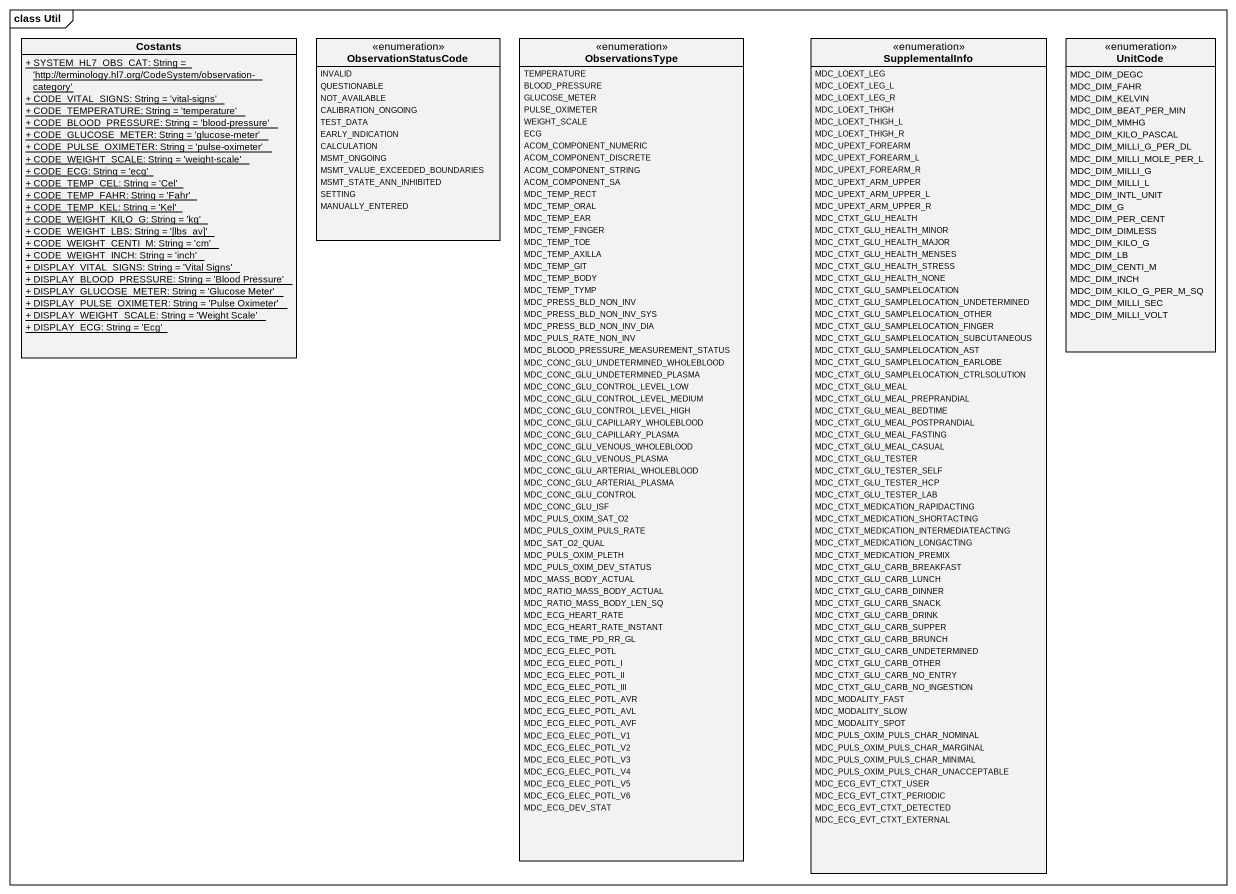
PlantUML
@startuml
mainframe class Util
hide circle
hide empty members
skinparam classAttributeIconSize 0
class Costants {
  {static} + SYSTEM_HL7_OBS_CAT: String = 'http://terminology.hl7.org/CodeSystem/observation-category'
  {static} + CODE_VITAL_SIGNS: String = 'vital-signs'
  {static} + CODE_TEMPERATURE: String = 'temperature'
  {static} + CODE_BLOOD_PRESSURE: String = 'blood-pressure'
  {static} + CODE_GLUCOSE_METER: String = 'glucose-meter'
  {static} + CODE_PULSE_OXIMETER: String = 'pulse-oximeter'
  {static} + CODE_WEIGHT_SCALE: String = 'weight-scale'
  {static} + CODE_ECG: String = 'ecg'
  {static} + CODE_TEMP_CEL: String = 'Cel'
  {static} + CODE_TEMP_FAHR: String = 'Fahr'
  {static} + CODE_TEMP_KEL: String = 'Kel'
  {static} + CODE_WEIGHT_KILO_G: String = 'kg'
  {static} + CODE_WEIGHT_LBS: String = '[lbs_av]'
  {static} + CODE_WEIGHT_CENTI_M: String = 'cm'
  {static} + CODE_WEIGHT_INCH: String = 'inch'
  {static} + DISPLAY_VITAL_SIGNS: String = 'Vital Signs'
  {static} + DISPLAY_BLOOD_PRESSURE: String = 'Blood Pressure'
  {static} + DISPLAY_GLUCOSE_METER: String = 'Glucose Meter'
  {static} + DISPLAY_PULSE_OXIMETER: String = 'Pulse Oximeter'
  {static} + DISPLAY_WEIGHT_SCALE: String = 'Weight Scale'
  {static} + DISPLAY_ECG: String = 'Ecg'
}
enum ObservationStatusCode {
  INVALID
  QUESTIONABLE
  NOT_AVAILABLE
  CALIBRATION_ONGOING
  TEST_DATA
  EARLY_INDICATION
  CALCULATION
  MSMT_ONGOING
  MSMT_VALUE_EXCEEDED_BOUNDARIES
  MSMT_STATE_ANN_INHIBITED
  SETTING
  MANUALLY_ENTERED
}
enum ObservationsType {
  TEMPERATURE
  BLOOD_PRESSURE
  GLUCOSE_METER
  PULSE_OXIMETER
  WEIGHT_SCALE
  ECG
  ACOM_COMPONENT_NUMERIC
  ACOM_COMPONENT_DISCRETE
  ACOM_COMPONENT_STRING
  ACOM_COMPONENT_SA
  MDC_TEMP_RECT
  MDC_TEMP_ORAL
  MDC_TEMP_EAR
  MDC_TEMP_FINGER
  MDC_TEMP_TOE
  MDC_TEMP_AXILLA
  MDC_TEMP_GIT
  MDC_TEMP_BODY
  MDC_TEMP_TYMP
  MDC_PRESS_BLD_NON_INV
  MDC_PRESS_BLD_NON_INV_SYS
  MDC_PRESS_BLD_NON_INV_DIA
  MDC_PULS_RATE_NON_INV
  MDC_BLOOD_PRESSURE_MEASUREMENT_STATUS
  MDC_CONC_GLU_UNDETERMINED_WHOLEBLOOD
  MDC_CONC_GLU_UNDETERMINED_PLASMA
  MDC_CONC_GLU_CONTROL_LEVEL_LOW
  MDC_CONC_GLU_CONTROL_LEVEL_MEDIUM
  MDC_CONC_GLU_CONTROL_LEVEL_HIGH
  MDC_CONC_GLU_CAPILLARY_WHOLEBLOOD
  MDC_CONC_GLU_CAPILLARY_PLASMA
  MDC_CONC_GLU_VENOUS_WHOLEBLOOD
  MDC_CONC_GLU_VENOUS_PLASMA
  MDC_CONC_GLU_ARTERIAL_WHOLEBLOOD
  MDC_CONC_GLU_ARTERIAL_PLASMA
  MDC_CONC_GLU_CONTROL
  MDC_CONC_GLU_ISF
  MDC_PULS_OXIM_SAT_O2
  MDC_PULS_OXIM_PULS_RATE
  MDC_SAT_O2_QUAL
  MDC_PULS_OXIM_PLETH
  MDC_PULS_OXIM_DEV_STATUS
  MDC_MASS_BODY_ACTUAL
  MDC_RATIO_MASS_BODY_ACTUAL
  MDC_RATIO_MASS_BODY_LEN_SQ
  MDC_ECG_HEART_RATE
  MDC_ECG_HEART_RATE_INSTANT
  MDC_ECG_TIME_PD_RR_GL
  MDC_ECG_ELEC_POTL
  MDC_ECG_ELEC_POTL_I
  MDC_ECG_ELEC_POTL_II
  MDC_ECG_ELEC_POTL_III
  MDC_ECG_ELEC_POTL_AVR
  MDC_ECG_ELEC_POTL_AVL
  MDC_ECG_ELEC_POTL_AVF
  MDC_ECG_ELEC_POTL_V1
  MDC_ECG_ELEC_POTL_V2
  MDC_ECG_ELEC_POTL_V3
  MDC_ECG_ELEC_POTL_V4
  MDC_ECG_ELEC_POTL_V5
  MDC_ECG_ELEC_POTL_V6
  MDC_ECG_DEV_STAT
}
enum SupplementalInfo {
  MDC_LOEXT_LEG
  MDC_LOEXT_LEG_L
  MDC_LOEXT_LEG_R
  MDC_LOEXT_THIGH
  MDC_LOEXT_THIGH_L
  MDC_LOEXT_THIGH_R
  MDC_UPEXT_FOREARM
  MDC_UPEXT_FOREARM_L
  MDC_UPEXT_FOREARM_R
  MDC_UPEXT_ARM_UPPER
  MDC_UPEXT_ARM_UPPER_L
  MDC_UPEXT_ARM_UPPER_R
  MDC_CTXT_GLU_HEALTH
  MDC_CTXT_GLU_HEALTH_MINOR
  MDC_CTXT_GLU_HEALTH_MAJOR
  MDC_CTXT_GLU_HEALTH_MENSES
  MDC_CTXT_GLU_HEALTH_STRESS
  MDC_CTXT_GLU_HEALTH_NONE
  MDC_CTXT_GLU_SAMPLELOCATION
  MDC_CTXT_GLU_SAMPLELOCATION_UNDETERMINED
  MDC_CTXT_GLU_SAMPLELOCATION_OTHER
  MDC_CTXT_GLU_SAMPLELOCATION_FINGER
  MDC_CTXT_GLU_SAMPLELOCATION_SUBCUTANEOUS
  MDC_CTXT_GLU_SAMPLELOCATION_AST
  MDC_CTXT_GLU_SAMPLELOCATION_EARLOBE
  MDC_CTXT_GLU_SAMPLELOCATION_CTRLSOLUTION
  MDC_CTXT_GLU_MEAL
  MDC_CTXT_GLU_MEAL_PREPRANDIAL
  MDC_CTXT_GLU_MEAL_BEDTIME
  MDC_CTXT_GLU_MEAL_POSTPRANDIAL
  MDC_CTXT_GLU_MEAL_FASTING
  MDC_CTXT_GLU_MEAL_CASUAL
  MDC_CTXT_GLU_TESTER
  MDC_CTXT_GLU_TESTER_SELF
  MDC_CTXT_GLU_TESTER_HCP
  MDC_CTXT_GLU_TESTER_LAB
  MDC_CTXT_MEDICATION_RAPIDACTING
  MDC_CTXT_MEDICATION_SHORTACTING
  MDC_CTXT_MEDICATION_INTERMEDIATEACTING
  MDC_CTXT_MEDICATION_LONGACTING
  MDC_CTXT_MEDICATION_PREMIX
  MDC_CTXT_GLU_CARB_BREAKFAST
  MDC_CTXT_GLU_CARB_LUNCH
  MDC_CTXT_GLU_CARB_DINNER
  MDC_CTXT_GLU_CARB_SNACK
  MDC_CTXT_GLU_CARB_DRINK
  MDC_CTXT_GLU_CARB_SUPPER
  MDC_CTXT_GLU_CARB_BRUNCH
  MDC_CTXT_GLU_CARB_UNDETERMINED
  MDC_CTXT_GLU_CARB_OTHER
  MDC_CTXT_GLU_CARB_NO_ENTRY
  MDC_CTXT_GLU_CARB_NO_INGESTION
  MDC_MODALITY_FAST
  MDC_MODALITY_SLOW
  MDC_MODALITY_SPOT
  MDC_PULS_OXIM_PULS_CHAR_NOMINAL
  MDC_PULS_OXIM_PULS_CHAR_MARGINAL
  MDC_PULS_OXIM_PULS_CHAR_MINIMAL
  MDC_PULS_OXIM_PULS_CHAR_UNACCEPTABLE
  MDC_ECG_EVT_CTXT_USER
  MDC_ECG_EVT_CTXT_PERIODIC
  MDC_ECG_EVT_CTXT_DETECTED
  MDC_ECG_EVT_CTXT_EXTERNAL
}
enum UnitCode {
  MDC_DIM_DEGC
  MDC_DIM_FAHR
  MDC_DIM_KELVIN
  MDC_DIM_BEAT_PER_MIN
  MDC_DIM_MMHG
  MDC_DIM_KILO_PASCAL
  MDC_DIM_MILLI_G_PER_DL
  MDC_DIM_MILLI_MOLE_PER_L
  MDC_DIM_MILLI_G
  MDC_DIM_MILLI_L
  MDC_DIM_INTL_UNIT
  MDC_DIM_G
  MDC_DIM_PER_CENT
  MDC_DIM_DIMLESS
  MDC_DIM_KILO_G
  MDC_DIM_LB
  MDC_DIM_CENTI_M
  MDC_DIM_INCH
  MDC_DIM_KILO_G_PER_M_SQ
  MDC_DIM_MILLI_SEC
  MDC_DIM_MILLI_VOLT
}
@enduml
